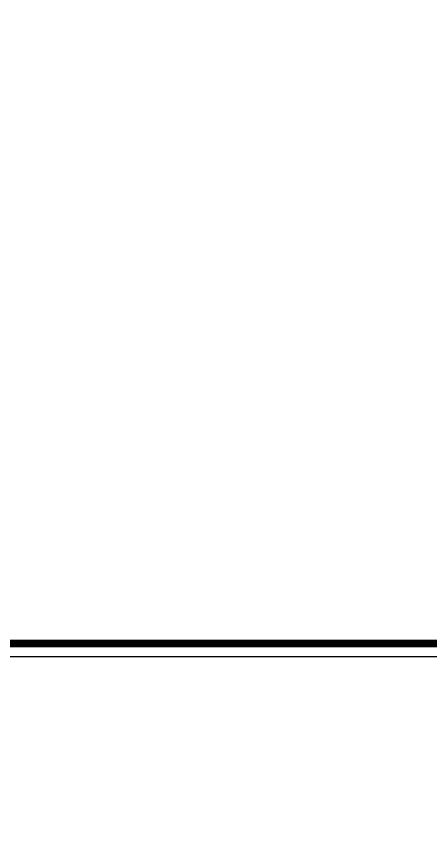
# Model space of a CAD drawing. Header units: centimetres. Extents: x 7997 to 116674, y 1017 to 13844.
# Drawn here: x 79295 to 79688, y 8997 to 9766 of the extents above; entities that cross this region are included whole.
import ezdxf
from ezdxf.xclip import XClip

# ---------------------------------------------------------------- set-up
doc = ezdxf.new("R2010")
doc.units = ezdxf.units.CM
doc.header["$LTSCALE"] = 200
doc.header["$XCLIPFRAME"] = 0
doc.linetypes.add('A-106-Typical Floor Plan$0$HIDDEN', pattern=[0.375, 0.25, -0.125])
doc.layers.add('DIM', color=11, linetype='Continuous')
doc.layers.add('STEPS', color=7, linetype='Continuous')
doc.layers.add('HA', color=251, linetype='Continuous', lineweight=0)
doc.layers.add('WALL', color=3, linetype='Continuous', lineweight=25)

# ---------------------------------------------------------------- blocks, each defined once
blk = doc.blocks.new('08-TITLE SHEET-selattin', base_point=(45714.8, -203081.4))
at = {"color": 0}
blk.add_lwpolyline([(51244.8, -203081.4), (45714.8, -203081.4), (45714.8, -206921.4), (51244.8, -206921.4)], close=True, dxfattribs=at)
at = {"color": 0, "linetype": 'ByBlock', "const_width": 17}
blk.add_lwpolyline([(45744.3, -206891.9), (51215.3, -206891.9), (51215.3, -203110.8), (45744.3, -203110.8)], close=True, dxfattribs=at)
at = {"layer": 'HA', "ltscale": 1.2}
blk.add_lwpolyline([(45714.8, -203081.4), (51244.8, -203081.4), (51244.8, -206921.4), (45714.8, -206921.4)], close=True, dxfattribs=at)
blk = doc.blocks.new('02-GROUND FLOOR PLAN-selattin', base_point=(28755.36, 25545.28))
at = {"layer": 'STEPS'}
blk.add_lwpolyline([(28415.36, 24050.28), (28415.36, 23887.78), (27995.36, 23887.78), (27995.36, 24195.28)], dxfattribs=at)
at = {"layer": 'WALL', "color": 8, "linetype": 'A-106-Typical Floor Plan$0$HIDDEN', "ltscale": 0.3}
blk.add_lwpolyline([(28413.36, 24050.28), (28413.36, 23889.78), (27997.36, 23889.78), (27997.36, 24195.28)], dxfattribs=at)

msp = doc.modelspace()

# ---------------------------------------------------------------- linework, layer by layer
at = {"linetype": 'Continuous'}
msp.add_lwpolyline([(77758.294, 9159.2841), (80080.894, 9159.2841), (80080.894, 10772.0841), (77758.294, 10772.0841)], close=True, dxfattribs=at)

# ---------------------------------------------------------------- block references
at = {"layer": 'DIM', "color": 0, "linetype": 'Continuous', "xscale": 0.420000000000001, "yscale": 0.420000000000001, "zscale": 0.420000000000001}
msp.add_blockref('08-TITLE SHEET-selattin', (77758.294, 10772.0841), dxfattribs=at)

# ---------------------------------------------------------------- next in the draw order: block references
at = {"layer": 'DIM', "linetype": 'Continuous'}
ref = msp.add_blockref('02-GROUND FLOOR PLAN-selattin', (79650.3263, 10654.509), dxfattribs=at)
XClip(ref).set_block_clipping_path([(27622.6986404292, 24127.6213690187), (28112.420991671, 24284.7689023467)])

doc.saveas('drawing.dxf')
